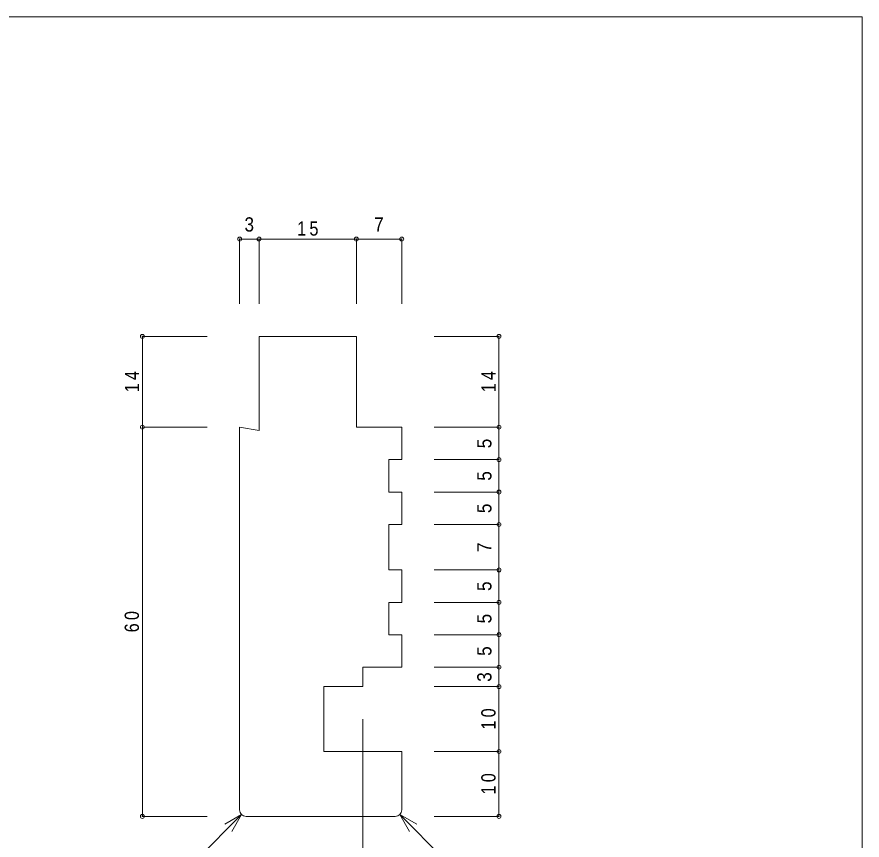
# Model space of a CAD drawing. Units: millimetres on the paper. Extents: x -141 to 141, y -98 to 98.
# Drawn here: x 10.7 to 141, y -29.4 to 97.5 of the extents above; entities that cross this region are included whole.
import ezdxf
from ezdxf.enums import TextEntityAlignment as Align

# ---------------------------------------------------------------- set-up
doc = ezdxf.new("R2010")
doc.units = ezdxf.units.MM
doc.header["$PDMODE"] = 32
doc.header["$PDSIZE"] = 0.6
for name, color, linetype, lineweight in [('0-0_ＫＢ製品', 2, 'Continuous', 9), ('0-3_寸法', 4, 'Continuous', 9), ('0-4_引出線字', 4, 'Continuous', 9), ('F-0_図面枠', 5, 'Continuous', 9)]:
    doc.layers.add(name, color=color, linetype=linetype, lineweight=lineweight)
doc.styles.add('HGｺﾞｼｯｸM', font='')
doc.styles.get('HGｺﾞｼｯｸM').set_extended_font_data('HGｺﾞｼｯｸM')

msp = doc.modelspace()

# ---------------------------------------------------------------- linework, layer by layer
at = {"layer": '0-0_ＫＢ製品'}
for p, q in [((48, 48.25), (63, 48.25)), ((48, 48.25), (48, 33.75)), ((45, -24.75), (45, 34.25)), ((45, 34.25), (48, 33.75)), ((70, 29.25), (70, 34.25)), ((68, 24.25), (68, 29.25)), ((68, 29.25), (70, 29.25)), ((70, 24.25), (68, 24.25)), ((70, 19.25), (70, 24.25)), ((68, 19.25), (70, 19.25)), ((68, 12.25), (68, 19.25)), ((70, 12.25), (68, 12.25)), ((70, 7.25), (70, 12.25)), ((68, 2.25), (68, 7.25)), ((68, 7.25), (70, 7.25)), ((70, 2.25), (68, 2.25)), ((70, -24.75), (70, -15.75)), ((69, -25.75), (46, -25.75))]:
    msp.add_line(p, q, dxfattribs=at)
for points in [[(70, 34.25), (63, 34.25), (63, 48.25)], [(70, -15.75), (58, -15.75), (58, -5.75), (64, -5.75), (64, -2.75), (70, -2.75), (70, 2.25)]]:
    msp.add_lwpolyline(points, dxfattribs=at)
for centre, start, end in [((46, -24.75), 180, 270), ((69, -24.75), 270, 0)]:
    msp.add_arc(centre, 1, start, end, dxfattribs=at)
at = {"layer": '0-3_寸法'}
for p, q in [((48, 63.25), (45, 63.25)), ((45, 63.25), (45, 53.25)), ((63, 63.25), (48, 63.25)), ((48, 63.25), (48, 53.25)), ((70, 63.25), (63, 63.25)), ((63, 63.25), (63, 53.25)), ((70, 63.25), (70, 53.25)), ((30, 48.25), (30, 34.25)), ((30, 48.25), (40, 48.25)), ((85, 48.25), (75, 48.25)), ((85, 34.25), (85, 48.25)), ((30, 34.25), (40, 34.25)), ((30, 34.25), (30, -25.75)), ((85, 34.25), (75, 34.25)), ((85, 29.25), (85, 34.25)), ((85, 29.25), (75, 29.25)), ((85, 24.25), (85, 29.25)), ((85, 24.25), (75, 24.25)), ((85, 19.25), (85, 24.25)), ((85, 19.25), (75, 19.25)), ((85, 12.25), (85, 19.25)), ((85, 12.25), (75, 12.25)), ((85, 7.25), (85, 12.25)), ((85, 7.25), (75, 7.25)), ((85, 2.25), (85, 7.25)), ((85, 2.25), (75, 2.25)), ((85, -2.75), (85, 2.25)), ((85, -2.75), (75, -2.75)), ((85, -5.75), (85, -2.75)), ((85, -5.75), (75, -5.75)), ((85, -15.75), (85, -5.75)), ((64, -40.75), (64, -10.75)), ((85, -15.75), (75, -15.75)), ((85, -25.75), (85, -15.75)), ((30, -25.75), (40, -25.75)), ((85, -25.75), (75, -25.75))]:
    msp.add_line(p, q, dxfattribs=at)
for p in [(45, 63.25), (48, 63.25), (63, 63.25), (70, 63.25), (30, 48.25), (85, 48.25), (30, 34.25), (85, 34.25), (85, 29.25), (85, 24.25), (85, 19.25), (85, 12.25), (85, 7.25), (85, 2.25), (85, -2.75), (85, -5.75), (85, -15.75), (30, -25.75), (85, -25.75)]:
    msp.add_point(p, dxfattribs=at)
at = {"layer": '0-4_引出線字'}
for p, q in [((45.293, -25.457), (30, -40.75)), ((45.293, -25.457), (42.695, -26.957)), ((45.293, -25.457), (43.793, -28.055)), ((69.707, -25.457), (85, -40.75)), ((69.707, -25.457), (71.207, -28.055)), ((69.707, -25.457), (72.305, -26.957))]:
    msp.add_line(p, q, dxfattribs=at)
at = {"layer": 'F-0_図面枠'}
for p, q in [((-141, 97.5), (141, 97.5)), ((141, 97.5), (141, -97.5))]:
    msp.add_line(p, q, dxfattribs=at)

# ---------------------------------------------------------------- texts
at = {"layer": '0-3_寸法', "color": 7, "style": 'HGｺﾞｼｯｸM', "width": 0.9}
for s, p in [('3', (45.75, 63.75)), ('7', (65.75, 63.75))]:
    msp.add_text(s, height=2.199, dxfattribs=at).set_placement(p, align=Align.BOTTOM_LEFT)
for s, p in [('5', (84.5, 31)), ('5', (84.5, 26)), ('5', (84.5, 21)), ('7', (84.5, 15)), ('5', (84.5, 9)), ('5', (84.5, 4)), ('5', (84.5, -1)), ('3', (84.5, -5))]:
    msp.add_text(s, height=2.199, rotation=90, dxfattribs=at).set_placement(p, align=Align.BOTTOM_LEFT)
at = {"layer": '0-3_寸法', "color": 7, "insert": (53.875, 63.75), "char_height": 2.199, "attachment_point": 7, "style": 'HGｺﾞｼｯｸM'}
msp.add_mtext('\\T1.36;\\W0.85;15', dxfattribs=at)
at = {"layer": '0-3_寸法', "color": 7, "char_height": 2.199, "attachment_point": 7, "rotation": 90, "style": 'HGｺﾞｼｯｸM'}
for s, insert in [('\\T1.36;\\W0.85;14', (29.5, 39.625)), ('\\T1.36;\\W0.85;14', (84.5, 39.625)), ('\\T1.36;\\W0.85;60', (29.5, 2.625)), ('\\T1.36;\\W0.85;10', (84.5, -12.375)), ('\\T1.36;\\W0.85;10', (84.5, -22.375))]:
    msp.add_mtext(s, dxfattribs=dict(at, insert=insert))

doc.saveas('drawing.dxf')
